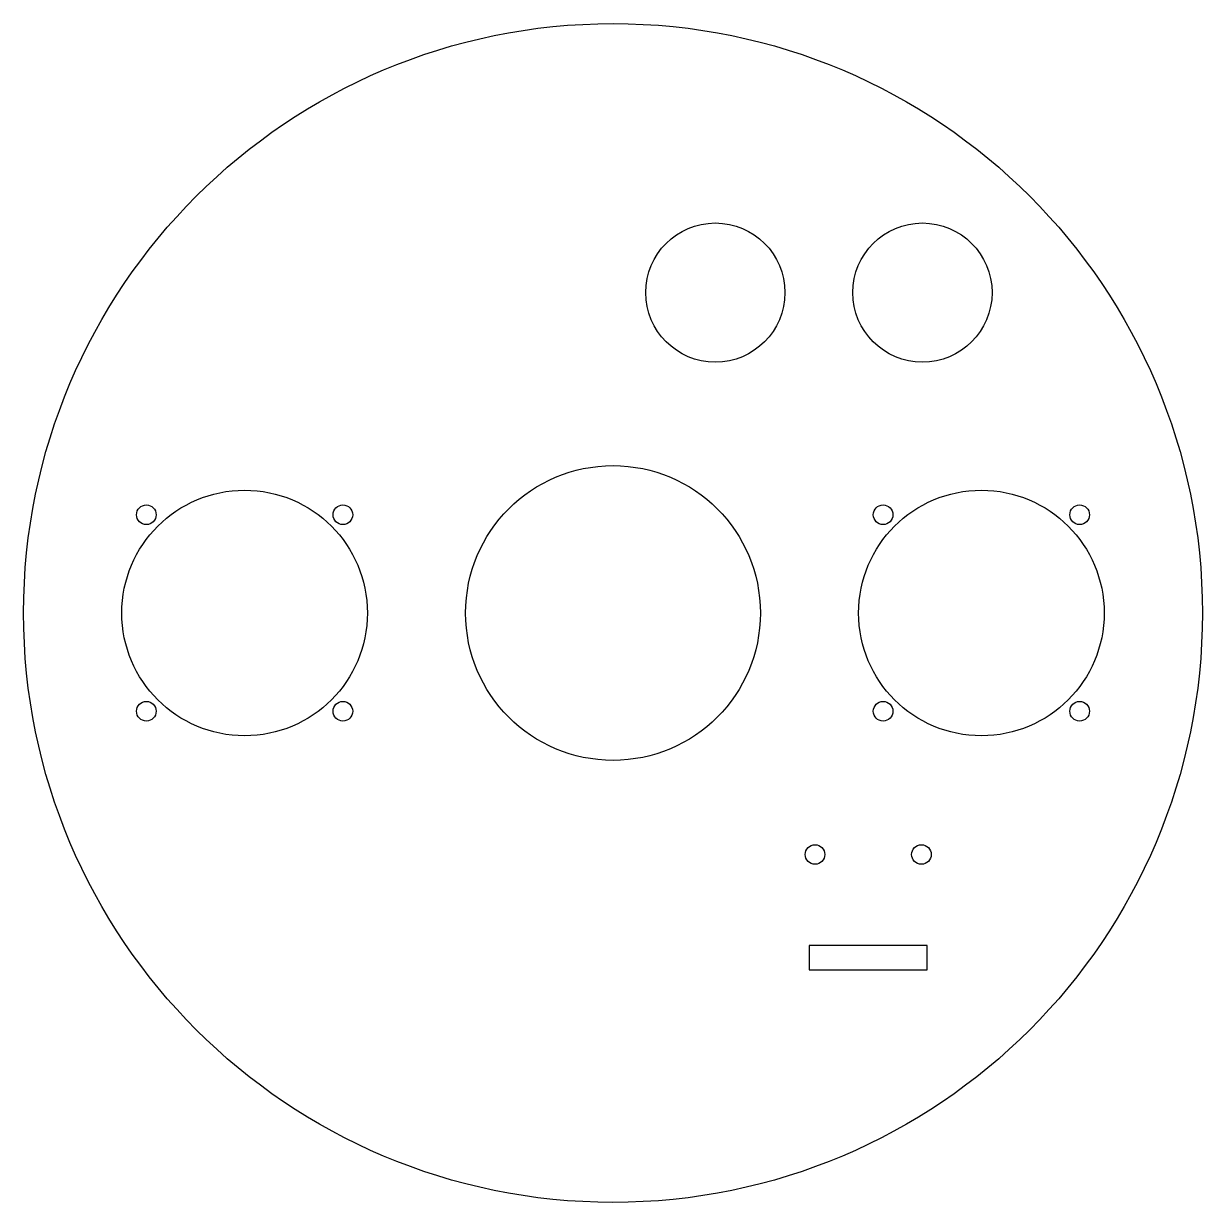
# Model space of a CAD drawing. Header units: millimetres. Extents: x -72 to 72, y -72 to 72.
import ezdxf

# ---------------------------------------------------------------- set-up
doc = ezdxf.new("R2010")
doc.units = ezdxf.units.MM
doc.layers.get('0').update_dxf_attribs({"linetype": 'CONTINUOUS'})

msp = doc.modelspace()

# ---------------------------------------------------------------- linework, layer by layer
msp.add_lwpolyline([(23.98, -40.6), (23.98, -43.6), (38.38, -43.6), (38.38, -40.6)], close=True)
for centre, radius in [((0, 0), 72), ((12.5, 39.14), 8.5), ((37.8, 39.14), 8.5), ((0, 0), 18), ((-45, 0), 15), ((45, 0), 15), ((-57, 12), 1.2), ((-33, 12), 1.2), ((33, 12), 1.2), ((57, 12), 1.2), ((-57, -12), 1.2), ((-33, -12), 1.2), ((33, -12), 1.2), ((57, -12), 1.2), ((24.68, -29.5), 1.2), ((37.68, -29.5), 1.2)]:
    msp.add_circle(centre, radius)

doc.saveas('drawing.dxf')
